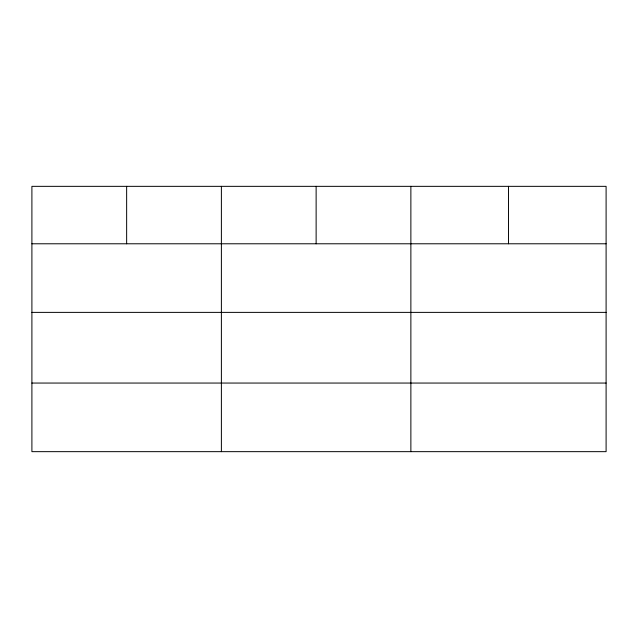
<?xml version="1.0" encoding="UTF-8"?>
<svg xmlns="http://www.w3.org/2000/svg" width="638" height="638" viewBox="0 0 638 638"><rect width="100%" height="100%" fill="white"/><g stroke="black" fill="none" stroke-linecap="round" stroke-linejoin="round"><path stroke-width="0.96" d="M606.1 312.381L606.1 186.344L31.9 186.344L31.9 451.656L606.1 451.656L606.1 312.381L31.9 312.381M31.9 243.78L606.1 243.78M31.9 383.055L606.1 383.055M508.486 186.344L508.486 243.78M410.872 186.344L410.872 451.656M316.129 186.344L316.129 243.78M221.386 186.344L221.386 451.656M126.643 186.344L126.643 243.78"/></g></svg>
